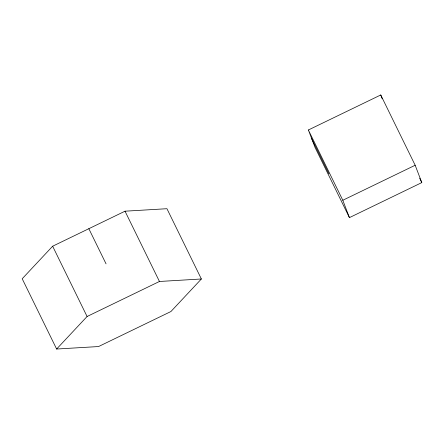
<?xml version="1.0" encoding="UTF-8"?>
<svg xmlns="http://www.w3.org/2000/svg" width="444" height="444" viewBox="0 0 444 444"><rect width="100%" height="100%" fill="white"/><g stroke="black" fill="none" stroke-linecap="round" stroke-linejoin="round"><path stroke-width="0.67" d="M52.647 246.22L22.2 278.754L56.632 349.034L98.551 346.548L170.923 311.527L201.371 278.987L166.944 208.708L125.019 211.194L52.647 246.22L87.08 316.5L56.632 349.034M308.375 129.987L380.747 94.966L415.173 165.246L421.8 182.595L349.428 217.621L315.001 147.336L308.375 129.987L342.801 200.266L349.428 217.621M87.08 316.5L159.452 281.474L201.371 278.987M342.801 200.266L415.173 165.246M419.669 178.244L421.8 182.595M311.688 138.661L328.899 173.804M125.019 211.194L159.452 281.474M88.833 228.704L106.049 263.847M380.747 94.966L382.217 98.818"/></g></svg>
